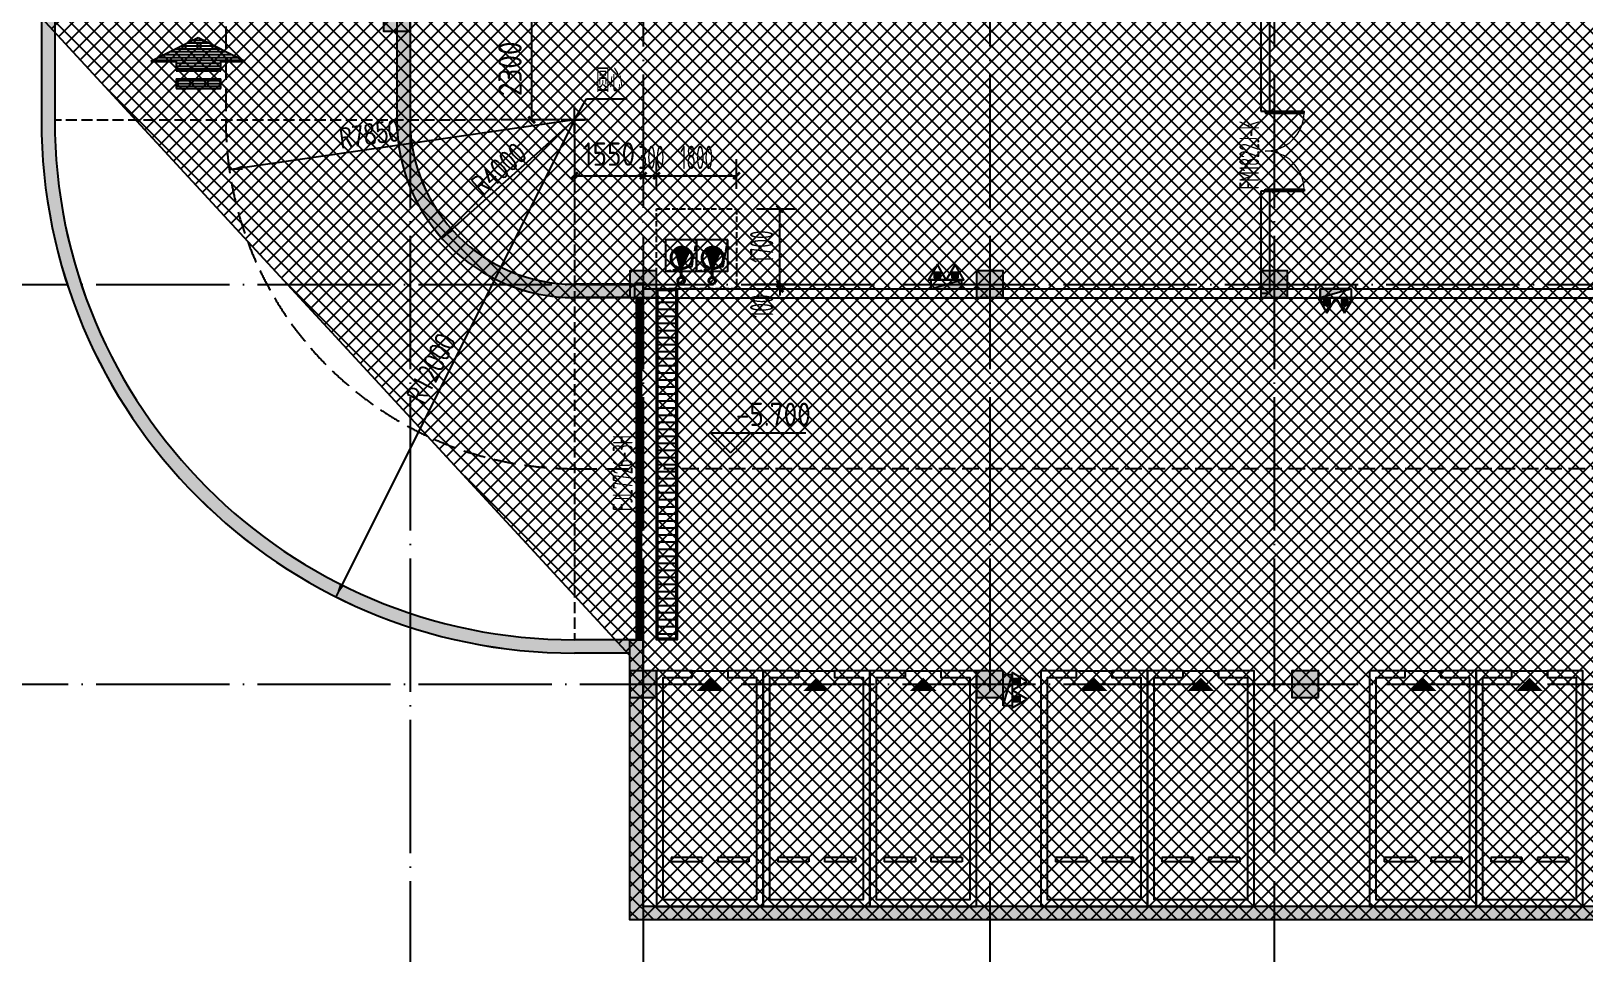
# Model space of a CAD drawing. Extents: x -473190 to 2138458, y -81875 to 2633646.
# Drawn here: x -85780 to -50824, y -52236 to -31489 of the extents above; entities that cross this region are included whole.
import ezdxf

# ---------------------------------------------------------------- set-up
doc = ezdxf.new("R2010")
doc.units = 0
doc.header["$LTSCALE"] = 1000
for name, pattern in [('__DASH', [0.35, 0.25, -0.1]), ('DASH', [0.35, 0.25, -0.1]), ('DOTE', [2.42, 2, -0.2, 0.02, -0.2]), ('排水', [1.1, 1, -0.1])]:
    doc.linetypes.add(name, pattern=pattern)
for name, color, linetype in [('00-停车位', 67, 'Continuous'), ('03小品', 2, 'Continuous'), ('A-COLUMN', 2, 'Continuous'), ('A-WALL', 2, 'Continuous'), ('A-WINDOW', 4, 'Continuous'), ('DIM_ELEV', 3, 'Continuous'), ('DIM_LEAD', 3, 'Continuous'), ('DOOR_FIRE', 4, 'Continuous'), ('DOOR_FIRE_TEXT', 7, 'Continuous'), ('DOTE', 1, 'DOTE'), ('PUB_DIM', 3, 'Continuous'), ('PUB_HATCH', 8, 'Continuous'), ('PUB_TEXT', 7, 'Continuous'), ('W-EQUIP_消火栓', 7, 'Continuous'), ('W-EQUIP_灭火器', 7, 'Continuous'), ('索引线', 252, 'Continuous'), ('车行线', 4, 'Continuous'), ('集水坑', 4, 'Continuous'), ('雨棚投影', 147, 'Continuous')]:
    doc.layers.add(name, color=color, linetype=linetype)
doc.layers.add('GPS-污水', color=2, linetype='排水', lineweight=40)
doc.styles.add('8B2_02', font='tssdeng.shx', dxfattribs={"width": 0.6, "bigfont": 'TSSDCHN.shx'})
doc.styles.add('_TCH_DIM', font='SIMPLEX', dxfattribs={"bigfont": 'GBCBIG'})
doc.styles.add('_TCH_DIM_T3', font='tssdeng.shx', dxfattribs={"width": 0.564706, "bigfont": '@@@tssdchn.shx'})
doc.styles.add('_TCH_WINDOW', font='tssdeng.shx', dxfattribs={"width": 0.8, "height": 3.5, "bigfont": 'tssdchn.shx'})
doc.styles.get("Standard").update_dxf_attribs({"font": 'gbenor.shx', "bigfont": 'gbcbig.shx'})
doc.styles.add('STANDARD_T3', font='gbenor.shx', dxfattribs={"bigfont": 'gbcbig.shx'})
doc.dimstyles.new('_TCH_ARCH&&150', dxfattribs={"dimtxt": 525, "dimasz": 150, "dimexe": 375, "dimexo": 450, "dimgap": 150, "dimtad": 1, "dimdec": 0, "dimzin": 0, "dimdsep": 46, "dimtxsty": '_TCH_DIM_T3', "dimblk": 'ARCHTICK', "dimcen": 0.09, "dimclrt": 7, "dimazin": 2, "dimtfac": 1, "dimtdec": 0, "dimtix": 1, "dimtmove": 2, "dimatfit": 3, "dimfxl": 0, "dimtolj": 1, "dimtzin": 0, "dimarcsym": 0})
doc.dimstyles.new('STANDARD&&150', dxfattribs={"dimtxt": 525, "dimasz": 150, "dimexe": 375, "dimexo": 450, "dimgap": 225, "dimtad": 1, "dimdec": 0, "dimzin": 0, "dimdsep": 46, "dimtxsty": 'STANDARD_T3', "dimblk": 'ARCHTICK', "dimcen": 0.09, "dimadec": 0, "dimazin": 0, "dimtfac": 1, "dimtdec": 0, "dimtix": 1, "dimtmove": 2, "dimatfit": 3, "dimfxl": 0, "dimtolj": 1, "dimtzin": 0, "dimarcsym": 0})
pattern_1 = [(180, (1311608.96, -1168846.2), (8e-15, -101.6), [])]

# ---------------------------------------------------------------- blocks, each defined once
blk = doc.blocks.new('车位2400x5300')
at = {"layer": '00-停车位', "color": 251}
for p, q in [((-875, -1000), (-175, -1000)), ((-875, -1100), (-875, -1000)), ((-175, -1100), (-175, -1000)), ((175, -1000), (875, -1000)), ((175, -1100), (175, -1000)), ((875, -1100), (875, -1000)), ((-875, -1100), (-175, -1100)), ((175, -1100), (875, -1100)), ((400, -5300), (-400, -5300))]:
    blk.add_line(p, q, dxfattribs=at)
blk.add_lwpolyline([(400, -5150), (400, -5300), (1200, -5300), (1200, 0), (-1200, 0), (-1200, -5300), (-400, -5300), (-400, -5150), (-1050, -5150), (-1050, -150), (1050, -150), (1050, -5150), (400, -5150)], dxfattribs=at)
blk.add_lwpolyline([(0, -5150, 0, 600, 0), (0, -4850, 600, 600, 0)], format="xyseb", dxfattribs=at)
blk = doc.blocks.new('坡道')
at = {"layer": '雨棚投影', "linetype": 'DASH', "lineweight": -3, "ltscale": 2}
blk.add_lwpolyline([(-138368, -493850), (-111768, -493850, 0.414214), (-103918, -486000), (-103918, -484450)], format="xyb", dxfattribs=at)
blk = doc.blocks.new('A$C796A13F6')
at = {"layer": '车行线', "linetype": '__DASH', "ltscale": 1.5}
blk.add_lwpolyline([(-104700, -199937), (-140140, -199937)], dxfattribs=at)
blk = doc.blocks.new('$SB01_1')
h = blk.add_hatch(color=256)
h.dxf.hatch_style = 1
h.paths.add_polyline_path([(-0.381, -0.323), (0.5, 0), (-0.381, 0.323)])
h.paths.add_polyline_path([(0, 0), (0.002, 0), (0.002, 0.001), (0, 0.001)], flags=24)
h.paths.add_polyline_path([(0, -0.002), (0.003, -0.002), (0.003, -0.001), (0, -0.001)], flags=24)
h.paths.add_polyline_path([(0, -0.003), (0.003, -0.003), (0.003, -0.002), (0, -0.002)], flags=24)
for p, q in [((0.5, 0), (-0.381, 0.323)), ((-0.381, 0.323), (-0.381, -0.323)), ((0.5, 0), (-0.381, -0.323))]:
    blk.add_line(p, q)
blk.add_circle((0, 0), 0.5)
at = {"flags": 1}
for tag, p in [('UNIT', (0, 0)), ('SPEC', (0, -0.002)), ('WHAT', (0, -0.003))]:
    blk.add_attdef(tag, p, '', height=0.001, dxfattribs=at)
blk = doc.blocks.new('_ArchTick')
at = {"color": 0, "linetype": 'ByBlock', "const_width": 0.4}
blk.add_lwpolyline([(-0.5, -0.5), (0.5, 0.5)], dxfattribs=at)
blk = doc.blocks.new('*D5283')
at = {"layer": 'Defpoints', "color": 0, "transparency": 16777216}
for p in [(19584, -224418), (19584, -224518), (20560, -224418)]:
    blk.add_point(p, dxfattribs=at)
at = {"layer": 'PUB_DIM', "color": 0, "lineweight": -2, "transparency": 16777216}
for p, q in [((20560, -224418), (20560, -224268)), ((20034, -224418), (20935, -224418)), ((20034, -224518), (20935, -224518)), ((20560, -224518), (20560, -224418)), ((20560, -224518), (20560, -224668))]:
    blk.add_line(p, q, dxfattribs=at)
at = {"layer": 'PUB_DIM', "color": 0, "lineweight": -2, "transparency": 16777216, "xscale": 150, "yscale": 150, "zscale": 150}
for p, rotation in [((20560, -224418), 270), ((20560, -224518), 90)]:
    blk.add_blockref('_ArchTick', p, dxfattribs=dict(at, rotation=rotation))
at = {"layer": 'PUB_DIM', "color": 7, "transparency": 16777216, "insert": (20148, -224911), "char_height": 525, "attachment_point": 5, "rotation": 90, "style": '_TCH_DIM_T3'}
blk.add_mtext('\\A1;100', dxfattribs=at)
blk = doc.blocks.new('*D5284')
at = {"layer": 'Defpoints', "color": 0, "transparency": 16777216}
for p in [(19584, -222718), (20560, -222718), (19584, -224418)]:
    blk.add_point(p, dxfattribs=at)
at = {"layer": 'PUB_DIM', "color": 0, "lineweight": -2, "transparency": 16777216}
for p, q in [((20034, -222718), (20935, -222718)), ((20560, -224418), (20560, -222718)), ((20034, -224418), (20935, -224418))]:
    blk.add_line(p, q, dxfattribs=at)
at = {"layer": 'PUB_DIM', "color": 0, "lineweight": -2, "transparency": 16777216, "xscale": 150, "yscale": 150, "zscale": 150}
for p, rotation in [((20560, -222718), 90), ((20560, -224418), 270)]:
    blk.add_blockref('_ArchTick', p, dxfattribs=dict(at, rotation=rotation))
at = {"layer": 'PUB_DIM', "color": 7, "transparency": 16777216, "insert": (20148, -223568), "char_height": 525, "attachment_point": 5, "rotation": 90, "style": '_TCH_DIM_T3'}
blk.add_mtext('\\A1;1700', dxfattribs=at)
blk = doc.blocks.new('*D5285')
at = {"layer": 'Defpoints', "color": 0, "transparency": 16777216}
for p in [(17784, -221974), (17484, -222718), (17784, -222718)]:
    blk.add_point(p, dxfattribs=at)
at = {"layer": 'PUB_DIM', "color": 0, "lineweight": -2, "transparency": 16777216}
for p, q in [((17484, -222268), (17484, -221599)), ((17784, -222268), (17784, -221599)), ((17484, -221974), (17334, -221974)), ((17484, -221974), (17784, -221974)), ((17784, -221974), (17934, -221974))]:
    blk.add_line(p, q, dxfattribs=at)
at = {"layer": 'PUB_DIM', "color": 0, "lineweight": -2, "transparency": 16777216, "xscale": 150, "yscale": 150, "zscale": 150}
blk.add_blockref('_ArchTick', (17484, -221974), dxfattribs=at)
at = {"layer": 'PUB_DIM', "color": 0, "lineweight": -2, "transparency": 16777216, "xscale": 150, "yscale": 150, "zscale": 150, "rotation": 180}
blk.add_blockref('_ArchTick', (17784, -221974), dxfattribs=at)
at = {"layer": 'PUB_DIM', "color": 7, "transparency": 16777216, "insert": (17666, -221561), "char_height": 525, "attachment_point": 5, "style": '_TCH_DIM_T3'}
blk.add_mtext('\\A1;300', dxfattribs=at)
blk = doc.blocks.new('*D5286')
at = {"layer": 'Defpoints', "color": 0, "transparency": 16777216}
for p in [(19584, -221974), (17784, -222718), (19584, -222718)]:
    blk.add_point(p, dxfattribs=at)
at = {"layer": 'PUB_DIM', "color": 0, "lineweight": -2, "transparency": 16777216}
for p, q in [((17784, -222268), (17784, -221599)), ((19584, -222268), (19584, -221599)), ((17784, -221974), (19584, -221974))]:
    blk.add_line(p, q, dxfattribs=at)
at = {"layer": 'PUB_DIM', "color": 0, "lineweight": -2, "transparency": 16777216, "xscale": 150, "yscale": 150, "zscale": 150, "rotation": 180}
blk.add_blockref('_ArchTick', (17784, -221974), dxfattribs=at)
at = {"layer": 'PUB_DIM', "color": 0, "lineweight": -2, "transparency": 16777216, "xscale": 150, "yscale": 150, "zscale": 150}
blk.add_blockref('_ArchTick', (19584, -221974), dxfattribs=at)
at = {"layer": 'PUB_DIM', "color": 7, "transparency": 16777216, "insert": (18684, -221561), "char_height": 525, "attachment_point": 5, "style": '_TCH_DIM_T3'}
blk.add_mtext('\\A1;1800', dxfattribs=at)
blk = doc.blocks.new('TH66')
h = blk.add_hatch()
h.set_pattern_fill('ANSI31', color=246, scale=64, angle=135, style=0)
h.set_pattern_definition(pattern_1)
h.paths.add_polyline_path([(1277447, 511619), (1277447, 511948), (1278305, 511948), (1276651, 512782), (1274986, 511948), (1275880, 511948), (1275880, 511619)])
h = blk.add_hatch()
h.set_pattern_fill('ANSI31', color=246, scale=64, angle=135, style=0)
h.set_pattern_definition(pattern_1)
h.paths.add_polyline_path([(1277447, 510999), (1277447, 511335), (1275880, 511335), (1275880, 510999)])
at = {"color": 2}
for p, q in [((1276651, 512782), (1274986, 511948)), ((1278305, 511948), (1276651, 512782)), ((1274986, 511948), (1275880, 511948)), ((1275880, 511948), (1275880, 511619)), ((1277447, 511948), (1278305, 511948)), ((1277447, 511619), (1277447, 511948)), ((1275880, 511619), (1277447, 511619)), ((1275880, 511335), (1277447, 511335)), ((1275880, 511335), (1275880, 510999)), ((1277447, 510999), (1277447, 511335)), ((1275880, 510999), (1277447, 510999))]:
    blk.add_line(p, q, dxfattribs=at)
blk = doc.blocks.new('A$C145B3C7C')
at = {"xscale": 0.6400000000000001, "yscale": 0.6400000000000001, "zscale": 0.6400000000000001}
blk.add_blockref('TH66', (-815729, -520784), dxfattribs=at)
blk = doc.blocks.new('A$C4F5A101F')
at = {"layer": 'DOTE', "color": 127, "linetype": 'DOTE', "ltscale": 1.5}
for p, q in [((-279889.7, 16373.7), (-279889.7, -213765.2)), ((-274639.7, 16373.7), (-274639.7, -213765.2)), ((-266839.7, 16373.7), (-266839.7, -213765.2)), ((-260439.7, 16373.7), (-260439.7, -213765.2))]:
    blk.add_line(p, q, dxfattribs=at)
at = {"layer": 'DOTE', "color": 16, "linetype": 'DOTE', "ltscale": 1.5}
for p, q in [((-297848.4, -195257.4), (-173939.7, -195257.4)), ((-297848.4, -204257.4), (-173939.7, -204257.4))]:
    blk.add_line(p, q, dxfattribs=at)
blk = doc.blocks.new('$TwtSys$00000434')
for p, q in [((-0.5, 0.5), (-0.5, -0.5)), ((-0.5, -0.5), (0.5, 0.5)), ((0.5, 0.5), (-0.5, 0.5)), ((0.5, -0.5), (0.5, 0.5)), ((-0.5, -0.5), (0.5, -0.5))]:
    blk.add_line(p, q)
blk.add_solid([(0.5, -0.5), (0.5, 0.5), (-0.5, -0.5)])
blk = doc.blocks.new('$TwtSys$00000546')
h = blk.add_hatch()
h.set_pattern_fill('ANSI31', color=256, scale=200, style=0)
h.set_pattern_definition([(45, (-38543.802, -6670.83), (-17.67767, 17.67767), [])])
h.paths.add_polyline_path([(-65, 174), (65, 174), (65, 44), (-65, 44)])
for points in [[(0, 344), (-198, 0), (198, 0)], [(-65, 174), (65, 174), (65, 44), (-65, 44)]]:
    blk.add_lwpolyline(points, close=True)
blk = doc.blocks.new('_FZH')
blk.add_lwpolyline([(-0.5, -0.5), (0.5, -0.5), (0.5, 0.5), (-0.5, 0.5)], close=True)
at = {"layer": 'PUB_HATCH'}
blk.add_solid([(-0.5, -0.5), (0.5, -0.5), (-0.5, 0.5), (0.5, 0.5)], dxfattribs=at)
blk = doc.blocks.new('zzzzzzzzzzzzzzzz')
at = {"layer": 'PUB_HATCH'}
for points in [[(-103159, -361560), (-103459, -361560), (-103459, -363560), (-103159, -363560)], [(-95159, -361560), (-95459, -361560), (-95459, -363560), (-95159, -363560)], [(-103159, -363560), (-103459, -363560, 0.414214), (-91459, -375560), (-91459, -375260, -0.414214)], [(-95159, -363560), (-95459, -363560, 0.414214), (-91459, -367560), (-91459, -367260, -0.414214)], [(-90209, -367560), (-90209, -367260), (-91459, -367260), (-91459, -367560)], [(-90209, -375410), (-89909, -375260), (-91459, -375260), (-91459, -375560), (-90209, -375560)], [(-90209, -375960), (-89909, -375960), (-89909, -375260), (-90209, -375260)], [(-89909, -376560), (-90209, -376560), (-90209, -381560), (-89909, -381260)], [(-45209, -381260), (-89909, -381260), (-90209, -381560), (-45209, -381560)]]:
    blk.add_hatch(color=256, dxfattribs=at).paths.add_polyline_path(points)
at = {"layer": 'A-WALL'}
for p, q in [((-103459, -361560), (-103459, -363560)), ((-103159, -361560), (-103159, -363560)), ((-95459, -361560), (-95459, -363560)), ((-95159, -361560), (-95159, -363560)), ((-90209, -367260), (-91459, -367260)), ((-90209, -367560), (-91459, -367560)), ((-89909, -375260), (-91459, -375260)), ((-90209, -375960), (-90209, -375260)), ((-90209, -375260), (-89909, -375260)), ((-89909, -375960), (-89909, -375260)), ((-90209, -375560), (-91459, -375560)), ((-90209, -381560), (-90209, -376560)), ((-89909, -381260), (-89909, -376560)), ((-45209, -381260), (-89909, -381260)), ((-45209, -381560), (-90209, -381560))]:
    blk.add_line(p, q, dxfattribs=at)
for radius in [12000, 11700, 4000, 3700]:
    blk.add_arc((-91459, -363560), radius, 180, 270, dxfattribs=at)
at = {"layer": 'A-COLUMN', "xscale": 600, "yscale": 600, "zscale": 600, "rotation": 90}
for p in [(-95459, -361260), (-89909, -367260), (-82109, -367260), (-75709, -367260), (-89909, -376260), (-82109, -376260), (-75009, -376260)]:
    blk.add_blockref('_FZH', p, dxfattribs=at)
blk = doc.blocks.new('ADFASDF')
h = blk.add_hatch()
h.set_pattern_fill('ANSI37', color=8, scale=150)
h.set_pattern_definition([(45, (0, 0), (-168.3798, 168.3798), []), (135, (0, 0), (-168.3798, -168.3798), [])])
h.paths.add_polyline_path([(521397, 239186), (521397, 224886), (539697, 224886), (539697, 169261), (524947, 169261), (524947, 171211), (527822, 171211), (527922, 176611), (501318, 176611), (501125, 109884), (530547, 109887), (530547, 107449), (538188, 100503), (536147, 98236), (540086, 94690), (517812, 69953), (517812, 59790), (482108, 20136), (405247, 20136), (405247, 26086), (391997, 40436), (391997, 64736), (399997, 64738), (399997, 239186), (409022, 239186)])
blk.add_lwpolyline([(501318, 176611), (501125, 109884), (530547, 109887), (530547, 107449), (538188, 100503), (536147, 98236), (540086, 94690), (517812, 69953), (517812, 59790), (482108, 20136), (405247, 20136), (405247, 26086), (391997, 40436), (391997, 64736), (399997, 64738), (399997, 239186)])
blk = doc.blocks.new('*D3566')
at = {"layer": 'Defpoints', "color": 0, "transparency": 16777216}
for p in [(-73548, -33489), (-71998, -33489), (-71998, -34745)]:
    blk.add_point(p, dxfattribs=at)
at = {"layer": 'PUB_DIM', "color": 0, "lineweight": -2, "transparency": 16777216}
for p, q in [((-73548, -33939), (-73548, -35120)), ((-71998, -33939), (-71998, -35120)), ((-73548, -34745), (-71998, -34745))]:
    blk.add_line(p, q, dxfattribs=at)
at = {"layer": 'PUB_DIM', "color": 0, "lineweight": -2, "transparency": 16777216, "xscale": 150, "yscale": 150, "zscale": 150, "rotation": 180}
blk.add_blockref('_ArchTick', (-73548, -34745), dxfattribs=at)
at = {"layer": 'PUB_DIM', "color": 0, "lineweight": -2, "transparency": 16777216, "xscale": 150, "yscale": 150, "zscale": 150}
blk.add_blockref('_ArchTick', (-71998, -34745), dxfattribs=at)
at = {"layer": 'PUB_DIM', "color": 0, "transparency": 16777216, "insert": (-72773, -34258), "char_height": 525, "attachment_point": 5, "style": 'STANDARD_T3'}
blk.add_mtext('\\A1;1550', dxfattribs=at)
blk = doc.blocks.new('*D3567')
at = {"layer": 'Defpoints', "color": 0, "transparency": 16777216}
for p in [(-74510, -31189), (-73548, -31189), (-73548, -33489)]:
    blk.add_point(p, dxfattribs=at)
at = {"layer": 'PUB_DIM', "color": 0, "lineweight": -2, "transparency": 16777216}
for p, q in [((-73998, -31189), (-74885, -31189)), ((-74510, -33489), (-74510, -31189)), ((-73998, -33489), (-74885, -33489))]:
    blk.add_line(p, q, dxfattribs=at)
at = {"layer": 'PUB_DIM', "color": 0, "lineweight": -2, "transparency": 16777216, "xscale": 150, "yscale": 150, "zscale": 150}
for p, rotation in [((-74510, -31189), 90), ((-74510, -33489), 270)]:
    blk.add_blockref('_ArchTick', p, dxfattribs=dict(at, rotation=rotation))
at = {"layer": 'PUB_DIM', "color": 0, "transparency": 16777216, "insert": (-74998, -32339), "char_height": 525, "attachment_point": 5, "rotation": 90, "style": 'STANDARD_T3'}
blk.add_mtext('\\A1;2300', dxfattribs=at)
blk = doc.blocks.new('$DorLib2D$00000213')
at = {"color": 0, "linetype": 'DASH', "const_width": 0.02}
blk.add_lwpolyline([(0.5, 0), (-0.5, 0)], dxfattribs=at)
blk = doc.blocks.new('$DorLib2D$00000002')
for p, q in [((-0.5, 0), (-0.5, 0.4875)), ((-0.475, 0.4875), (-0.5, 0.4875)), ((-0.475, 0), (-0.475, 0.4875)), ((0.475, 0), (0.475, 0.4875)), ((0.475, 0.4875), (0.5, 0.4875)), ((0.5, 0), (0.5, 0.4875)), ((-0.5, 0), (-0.475, 0)), ((0.5, 0), (0.475, 0))]:
    blk.add_line(p, q)
at = {"lineweight": 13}
for centre, start, end in [((-0.4875, 0), 0, 88.53072), ((0.4875, 0), 91.46928, 180)]:
    blk.add_arc(centre, 0.4875, start, end, dxfattribs=at)
blk = doc.blocks.new('A$C3672542B')
at = {"layer": '03小品'}
h = blk.add_hatch(dxfattribs=at)
h.set_pattern_fill('ANSI31', color=8, scale=100, angle=495, style=0)
h.set_pattern_definition([(180, (-748962.22, 2860549.76), (-1e-13, -158.75), [])])
h.paths.add_polyline_path([(17813.7, -232388.2), (18213.7, -232388.2), (18213.7, -224748.2), (17813.7, -224748.2)])
at = {"layer": '03小品', "color": 4}
blk.add_lwpolyline([(18243.7, -226051.2), (18243.7, -232418.2), (17783.7, -232418.2), (17783.7, -224518.2), (18243.7, -224518.2), (18243.7, -226051.2)], dxfattribs=at)
blk.add_lwpolyline([(18213.7, -226051.2), (18213.7, -232388.2), (17813.7, -232388.2), (17813.7, -224548.2), (18213.7, -224548.2)], close=True, dxfattribs=at)
at = {"layer": 'GPS-污水', "linetype": '排水'}
for p, q in [((18333.7, -224263.2), (18333.7, -224061.4)), ((19033.7, -224263.2), (19033.7, -224061.4))]:
    blk.add_line(p, q, dxfattribs=at)
for centre in [(18333.7, -224338.2), (19033.7, -224338.2)]:
    blk.add_circle(centre, 75, dxfattribs=at)
at = {"layer": '集水坑', "linetype": 'DASH', "ltscale": 0.5}
blk.add_lwpolyline([(17783.7, -222718.2), (19583.7, -222718.2), (19583.7, -224518.2), (17783.7, -224518.2)], close=True, dxfattribs=at)
at = {"layer": '集水坑', "linetype": 'Continuous', "ltscale": 0.5}
for points in [[(18683.7, -223418.2), (17983.7, -223418.2), (17983.7, -224118.2), (18683.7, -224118.2)], [(19383.7, -223418.2), (18683.7, -223418.2), (18683.7, -224118.2), (19383.7, -224118.2)]]:
    blk.add_lwpolyline(points, close=True, dxfattribs=at)
at = {"layer": '集水坑', "linetype": 'DASH', "ltscale": 0.5}
for points in [[(17983.7, -224124.2), (18579.5, -224020.1), (18683.7, -223424.2)], [(18683.7, -224118.2), (19279.5, -224014), (19383.7, -223418.2)]]:
    blk.add_lwpolyline(points, dxfattribs=at)
at = {"layer": 'GPS-污水', "linetype": '排水', "xscale": -480.0000000000002, "yscale": 480.0000000000002, "zscale": 480.0000000000002, "rotation": 86.25353747292927}
for p in [(18347.2, -223821.9, 0), (19047.2, -223821.9, 0)]:
    blk.add_blockref('$SB01_1', p, dxfattribs=at)
at = {"layer": 'PUB_DIM'}
for base, p1, p2, angle, picture, middle in [((17783.7, -221973.8), (17483.7, -222718.2), (17783.7, -222718.2), 0, '*D5285', (17665.9, -221561.3)), ((20560.1, -224418.2), (19583.7, -224518.2), (19583.7, -224418.2), 90, '*D5283', (20147.6, -224910.5))]:
    dim = blk.add_linear_dim(base=base, p1=p1, p2=p2, angle=angle, dimstyle='_TCH_ARCH&&150', dxfattribs=at)
    dim.commit()
    dim.dimension.update_dxf_attribs({"geometry": picture, "text_midpoint": middle, "dimtype": 161})
for p1, distance, picture, middle in [((17783.7, -222718.2), 744.4, '*D5286', (18683.7, -221561.3)), ((19583.7, -224418.2), -976.4, '*D5284', (20147.6, -223568.2))]:
    dim = blk.add_aligned_dim(p1=p1, p2=(19583.7, -222718.2), distance=distance, dimstyle='_TCH_ARCH&&150', dxfattribs=at)
    dim.commit()
    dim.dimension.update_dxf_attribs({"geometry": picture, "text_midpoint": middle})

msp = doc.modelspace()

# ---------------------------------------------------------------- hatches: boundary and pattern name
at = {"layer": 'PUB_HATCH'}
for points in [[(-85247.7, -31189.4), (-85547.7, -31189.4), (-85547.7, -33489.4), (-85247.7, -33489.4)], [(-77247.7, -31189.4), (-77547.7, -31189.4), (-77547.7, -33489.4), (-77247.7, -33489.4)], [(-85247.7, -33489.4), (-85547.7, -33489.4, 0.4142136), (-73547.7, -45489.4), (-73547.7, -45189.4, -0.4142136)], [(-77247.7, -33489.4), (-77547.7, -33489.4, 0.4142136), (-73547.7, -37489.4), (-73547.7, -37189.4, -0.4142136)], [(-71997.7, -37189.4), (-73547.7, -37189.4), (-73547.7, -37489.4), (-71997.7, -37489.4)], [(-72297.7, -45489.4), (-71997.7, -45189.4), (-73547.7, -45189.4), (-73547.7, -45489.4)], [(-72297.7, -46189.4), (-71997.7, -46189.4), (-71997.7, -45189.4), (-72297.7, -45489.4)], [(-72297.7, -51489.4), (-71997.7, -51189.4), (-71997.7, -46189.4), (-72297.7, -46189.4)], [(-27297.7, -51489.4), (-27297.7, -51189.4), (-71997.7, -51189.4), (-72297.7, -51489.4)]]:
    msp.add_hatch(color=256, dxfattribs=at).paths.add_polyline_path(points)

# ---------------------------------------------------------------- linework, layer by layer
at = {"linetype": 'DASH'}
for points in [[(-73547.7, -33489.4), (-85247.7, -33497.7)], [(-73547.7, -33489.4), (-73547.7, -45189.4)]]:
    msp.add_lwpolyline(points, dxfattribs=at)
at = {"layer": 'A-WALL'}
for p, q in [((-85547.7, -31189.4), (-85547.7, -33489.4)), ((-85247.7, -31189.4), (-85247.7, -33489.4)), ((-77547.7, -31189.4), (-77547.7, -33489.4)), ((-77247.7, -31189.4), (-77247.7, -33489.4)), ((-58097.7, -31189.4), (-58097.7, -33289.4)), ((-57897.7, -33289.4), (-57897.7, -31189.4)), ((-58097.7, -33289.4), (-57897.7, -33289.4)), ((-57897.7, -35089.4), (-58097.7, -35089.4)), ((-58097.7, -35089.4), (-58097.7, -37389.4)), ((-57897.7, -37389.4), (-57897.7, -35089.4)), ((-71997.7, -37189.4), (-73547.7, -37189.4)), ((-72197.7, -37173.5), (-72197.7, -37489.4)), ((-71997.7, -37173.5), (-72197.7, -37173.5)), ((-71997.7, -37489.4), (-71997.7, -37173.5)), ((-71997.7, -37489.4), (-71997.7, -37189.4)), ((-71997.7, -37289.4), (-64197.7, -37289.4)), ((-71997.7, -37289.4), (-71997.7, -37489.4)), ((-64197.7, -37289.4), (-57797.7, -37289.4)), ((-58097.7, -37389.4), (-57897.7, -37389.4)), ((-57797.7, -37289.4), (-56859.8, -37289.4)), ((-56859.8, -37289.4), (-56859.8, -37189.4)), ((-56859.8, -37189.4), (-55959.8, -37189.4)), ((-56759.8, -37489.4), (-56759.8, -37289.4)), ((-56759.8, -37289.4), (-56059.8, -37289.4)), ((-56059.8, -37489.4), (-56059.8, -37289.4)), ((-55959.8, -37289.4), (-55959.8, -37189.4)), ((-55959.8, -37289.4), (-49697.7, -37289.4)), ((-71997.7, -37489.4), (-73547.7, -37489.4)), ((-72197.7, -37489.4), (-71997.7, -37489.4)), ((-71997.7, -37489.4), (-64197.7, -37489.4)), ((-64197.7, -37489.4), (-57797.7, -37489.4)), ((-57797.7, -37489.4), (-56759.8, -37489.4)), ((-56059.8, -37489.4), (-49697.7, -37489.4)), ((-71997.7, -45189.4), (-73547.7, -45189.4)), ((-71997.7, -45189.4), (-72197.7, -45189.4)), ((-71997.7, -46189.4), (-71997.7, -45189.4)), ((-72297.7, -45489.4), (-73547.7, -45489.4)), ((-72297.7, -46189.4), (-72297.7, -45489.4)), ((-72297.7, -51489.4), (-72297.7, -46189.4)), ((-71997.7, -51189.4), (-71997.7, -46189.4)), ((-27297.7, -51189.4), (-71997.7, -51189.4)), ((-27297.7, -51489.4), (-72297.7, -51489.4))]:
    msp.add_line(p, q, dxfattribs=at)
for radius in [12000, 11700, 4000, 3700]:
    msp.add_arc((-73547.7, -33489.4), radius, 180, 270, dxfattribs=at)
at = {"layer": 'DIM_ELEV'}
for p, q in [((-70032.1, -40984.2), (-70482.1, -40534.2)), ((-70482.1, -40534.2), (-68337.8, -40534.2)), ((-70032.1, -40984.2), (-69582.1, -40534.2))]:
    msp.add_line(p, q, dxfattribs=at)
at = {"layer": 'DIM_LEAD'}
for p, q in [((-73547.7, -33489.4), (-73277.5, -33017.2)), ((-73277.5, -33017.2), (-72360.3, -33017.2)), ((-73772.7, -33489.4), (-73322.7, -33489.4)), ((-73547.7, -33714.4), (-73547.7, -33264.4))]:
    msp.add_line(p, q, dxfattribs=at)
at = {"layer": 'PUB_DIM'}
for points in [[(-73547.7, -33789.4), (-73547.7, -33489.4), (-73547.7, -33189.4)], [(-73547.7, -33489.4), (-81020.2, -34568.7), (-81317.1, -34611.6)], [(-73547.7, -33489.4), (-78784, -43952.3), (-78918.3, -44220.6)], [(-73547.7, -33489.4), (-76309.4, -35951.8), (-76533.3, -36151.4)], [(-73247.7, -33489.4), (-73547.7, -33489.4), (-73847.7, -33489.4)]]:
    msp.add_lwpolyline(points, dxfattribs=at)
for points in [[(-81020.2, -34568.7, 99, 0, 0), (-81317.1, -34611.6, 0, 0, 0)], [(-76309.4, -35951.8, 99, 0, 0), (-76533.3, -36151.4, 0, 0, 0)], [(-78784, -43952.3, 99, 0, 0), (-78918.3, -44220.6, 0, 0, 0)]]:
    msp.add_lwpolyline(points, format="xyseb", dxfattribs=at)

# ---------------------------------------------------------------- block references
for name, p in [('A$C145B3C7C', (-83346.8, 160964.8)), ('A$C3672542B', (-89481.4, 187228.8)), ('ADFASDF', (-477545, -71625.7)), ('A$C796A13F6', (68602.3, 158598.1))]:
    msp.add_blockref(name, p)
at = {"rotation": 270}
msp.add_blockref('坡道', (412452.6, -145257), dxfattribs=at)
at = {"layer": '00-停车位', "rotation": 180}
for p in [(-70497.7, -51189.4), (-68097.7, -51189.4), (-65697.7, -51189.4), (-61847.7, -51189.4), (-59447.7, -51189.4), (-54447.7, -51189.4), (-52047.7, -51189.4)]:
    msp.add_blockref('车位2400x5300', p, dxfattribs=at)
at = {"layer": 'A-WINDOW'}
ref = msp.add_blockref('$DorLib2D$00000002', (-57997.7, -34189.4), dxfattribs=dict(at, xscale=-1800, yscale=-1800, zscale=200, rotation=90))
ref.add_attrib('A', 'FM1822J-K', (-58134.7, -35052), dxfattribs={"layer": 'DOOR_FIRE_TEXT', "height": 446.25, "rotation": 90, "style": '_TCH_WINDOW', "width": 0.564706})
at = {"layer": 'DOOR_FIRE'}
ref = msp.add_blockref('$DorLib2D$00000213', (-72097.7, -41339.4), dxfattribs=dict(at, xscale=-7699.999999998778, yscale=7699.999999998778, zscale=200, rotation=90))
ref.add_attrib('A', 'FJL7726-3H', (-72238.2, -42290), dxfattribs={"layer": 'DOOR_FIRE_TEXT', "height": 446.25, "rotation": 90, "style": '_TCH_WINDOW', "width": 0.564706})
at = {"layer": 'W-EQUIP_消火栓', "xscale": 700, "yscale": 200, "zscale": 700}
msp.add_blockref('$TwtSys$00000434', (-65178.6, -37189.4), dxfattribs=at)
at = {"layer": 'W-EQUIP_消火栓', "yscale": 200, "zscale": 700}
for p, xscale, rotation in [((-56409.8, -37389.4), 700, 180.0000000000075), ((-63797.7, -46323.2), -700, 270)]:
    msp.add_blockref('$TwtSys$00000434', p, dxfattribs=dict(at, xscale=xscale, rotation=rotation))
at = {"layer": 'W-EQUIP_灭火器'}
for p in [(-65377, -37089.4), (-64980.2, -37089.4)]:
    msp.add_blockref('$TwtSys$00000546', p, dxfattribs=at)
for p, rotation in [((-56608.2, -37489.4), 180.0000000000075), ((-56211.4, -37489.4), 180.0000000000075), ((-63697.7, -46124.8), 270), ((-63697.7, -46521.6), 270)]:
    msp.add_blockref('$TwtSys$00000546', p, dxfattribs=dict(at, rotation=rotation))
at = {"layer": '索引线', "color": 0}
msp.add_blockref('zzzzzzzzzzzzzzzz', (17910.9, 330071), dxfattribs=at)
at = {"layer": '雨棚投影', "linetype": 'DASH', "lineweight": -3, "ltscale": 2}
msp.add_blockref('A$C4F5A101F', (202642, 158068), dxfattribs=at)

# ---------------------------------------------------------------- texts
at = {"layer": 'PUB_DIM', "color": 7, "style": '_TCH_DIM', "width": 0.705882}
for s, rotation, p in [('R7850', 8.21868, (-78805.2, -34130.6)), ('R4000', 41.72109, (-75605.1, -35217.3)), ('R12000', 63.41367, (-76934, -39911.2))]:
    msp.add_text(s, height=446.25, rotation=rotation, dxfattribs=at).set_placement(p)
at = {"layer": 'PUB_TEXT', "style": '8B2_02', "width": 0.6}
msp.add_text('圆心', height=525, dxfattribs=at).set_placement((-73058.5, -32859.7))
at = {"layer": 'PUB_TEXT'}
msp.add_text('-5.700', height=525, dxfattribs=at).set_placement((-69914.4, -40376.7))

# ---------------------------------------------------------------- dimensions: what is measured, and where the dimension line sits
at = {"layer": 'PUB_DIM'}
for p2, distance, picture, middle in [((-73547.7, -31189.4), 962.4, '*D3567', (-74997.6, -32339.4)), ((-71997.7, -33489.4), -1255.6, '*D3566', (-72772.7, -34257.5))]:
    dim = msp.add_aligned_dim(p1=(-73547.7, -33489.4), p2=p2, distance=distance, dimstyle='STANDARD&&150', dxfattribs=at)
    dim.commit()
    dim.dimension.update_dxf_attribs({"geometry": picture, "text_midpoint": middle})

doc.saveas('drawing.dxf')
